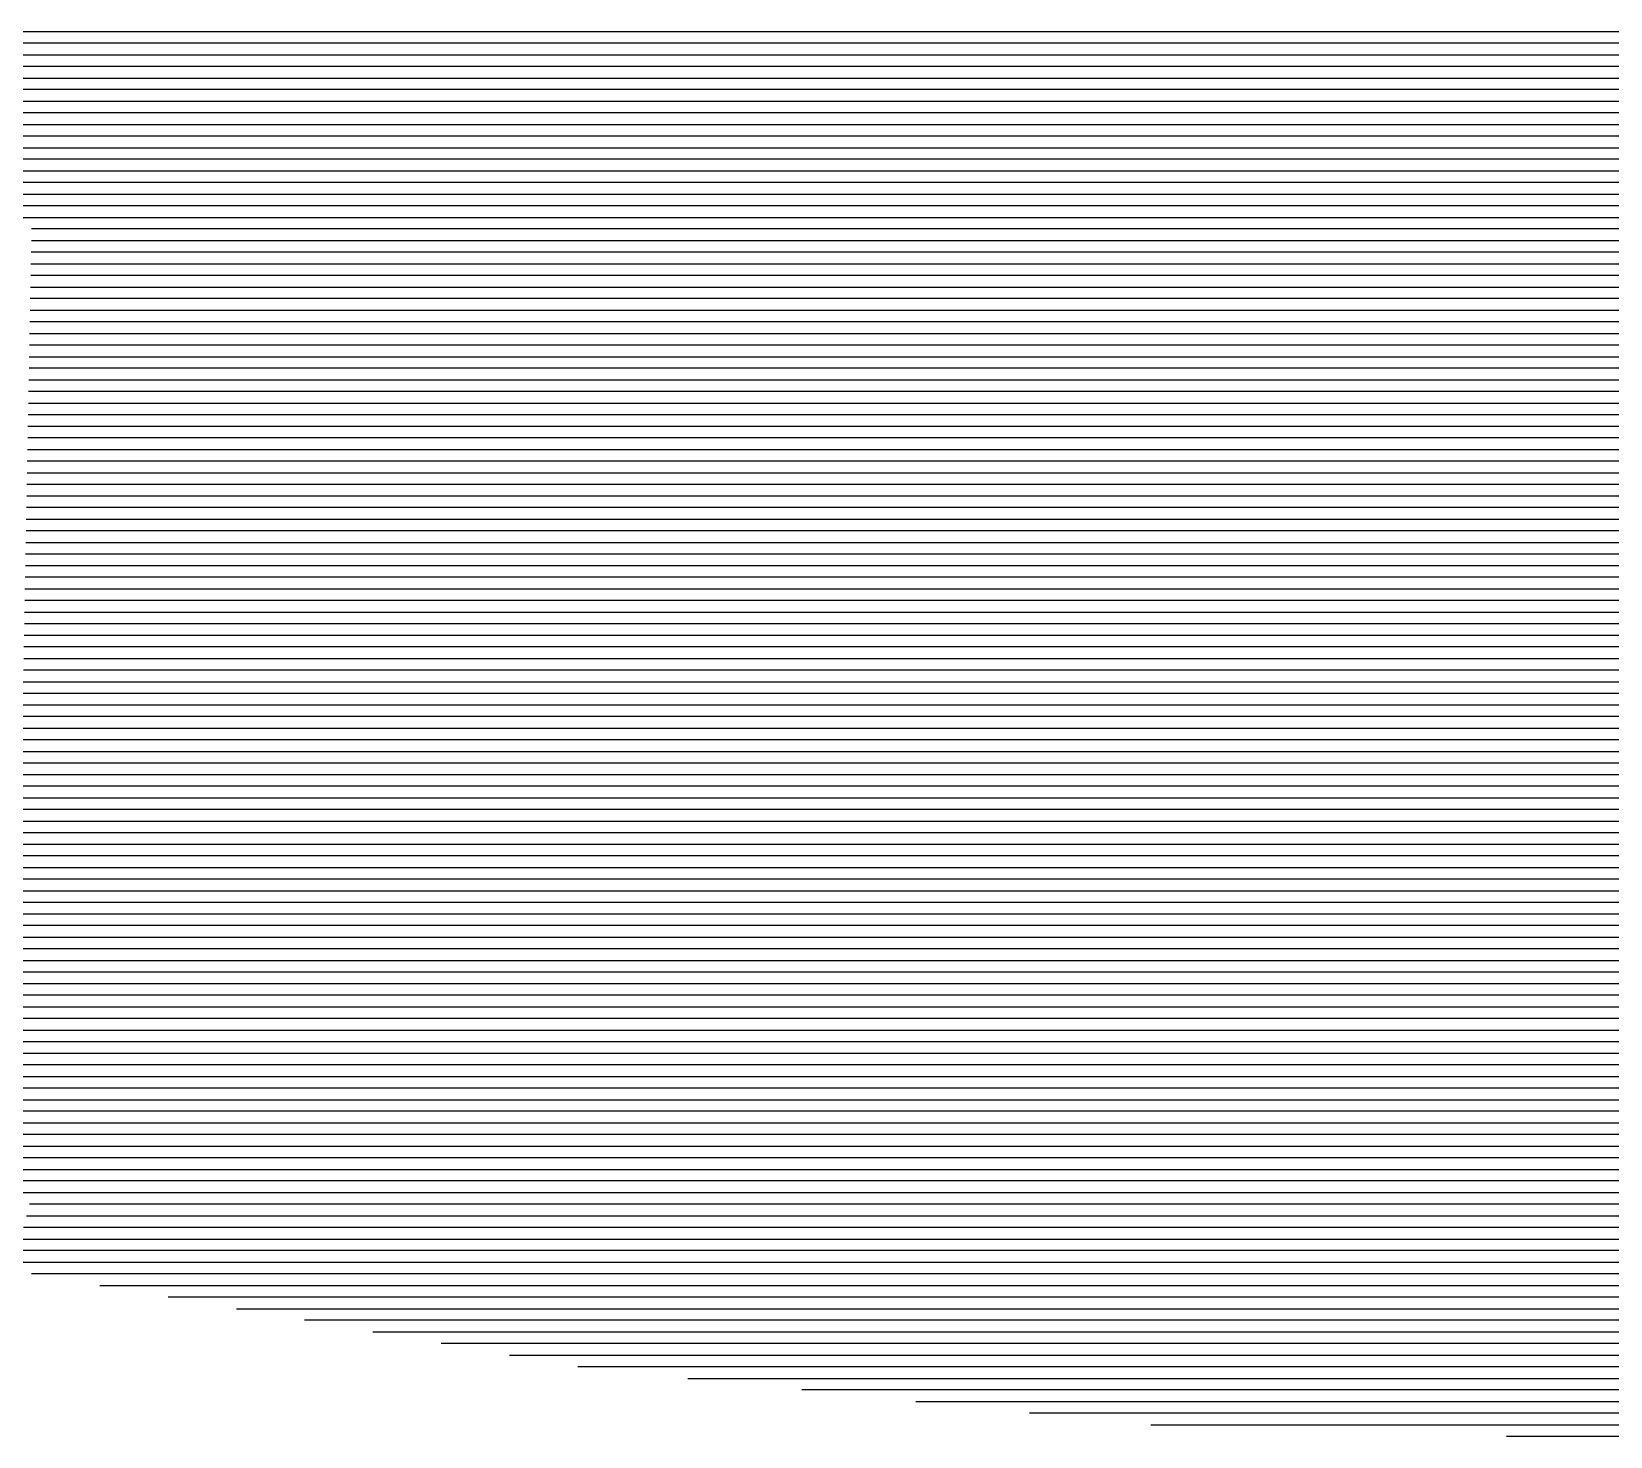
# Model space of a CAD drawing. Header units: metres. Extents: x -6.9 to 6.9, y -7 to 7.
# Drawn here: x -1.361 to -0.001, y -6.992 to -5.782 of the extents above; entities that cross this region are included whole.
import ezdxf

# ---------------------------------------------------------------- set-up
doc = ezdxf.new("R2010")
doc.units = ezdxf.units.M

msp = doc.modelspace()

# ---------------------------------------------------------------- linework, layer by layer
for p, q in [((-1.358032, -5.792173, -0.092904), (-1.635496, -5.792173, -0.139982)), ((-1.632507, -5.782173, -0.139924), (-1.357849, -5.782173, -0.093321)), ((-1.107773, -5.792173, -0.050373), (-1.358032, -5.792173, -0.092904)), ((-1.357849, -5.782173, -0.093321), (-1.105223, -5.782173, -0.050388)), ((-0.883747, -5.792173, -0.011804), (-1.107773, -5.792173, -0.050373)), ((-1.105223, -5.782173, -0.050388), (-0.883731, -5.782173, -0.012256)), ((-0.620996, -5.792173, 0.033424), (-0.883747, -5.792173, -0.011804)), ((-0.883731, -5.782173, -0.012256), (-0.618677, -5.782173, 0.033368)), ((-0.420736, -5.792173, 0.06837), (-0.620996, -5.792173, 0.033424)), ((-0.618677, -5.782173, 0.033368), (-0.42086, -5.782173, 0.067888)), ((-0.42086, -5.782173, 0.067888), (-0.15607, -5.782173, 0.114041)), ((-0.158153, -5.792173, 0.114138), (-0.420736, -5.792173, 0.06837)), ((0.029614, -5.792173, 0.147334), (-0.158153, -5.792173, 0.114138)), ((-0.15607, -5.782173, 0.114041), (0.02934, -5.782173, 0.146821)), ((-1.638485, -5.802173, -0.140041), (-1.358215, -5.802173, -0.092486)), ((-1.358215, -5.802173, -0.092486), (-1.110324, -5.802173, -0.050357)), ((-1.110324, -5.802173, -0.050357), (-0.883762, -5.802173, -0.011353)), ((-0.883762, -5.802173, -0.011353), (-0.623314, -5.802173, 0.033479)), ((-0.623314, -5.802173, 0.033479), (-0.420611, -5.802173, 0.068851)), ((-0.420611, -5.802173, 0.068851), (-0.160236, -5.802173, 0.114235)), ((-0.160236, -5.802173, 0.114235), (0.029887, -5.802173, 0.147848)), ((-1.358398, -5.812173, -0.092069), (-1.641474, -5.812173, -0.1401)), ((-1.112874, -5.812173, -0.050342), (-1.358398, -5.812173, -0.092069)), ((-0.883778, -5.812173, -0.010901), (-1.112874, -5.812173, -0.050342)), ((-0.625633, -5.812173, 0.033534), (-0.883778, -5.812173, -0.010901)), ((-0.420487, -5.812173, 0.069333), (-0.625633, -5.812173, 0.033534)), ((-0.162319, -5.812173, 0.114332), (-0.420487, -5.812173, 0.069333)), ((0.030161, -5.812173, 0.148361), (-0.162319, -5.812173, 0.114332)), ((-1.358764, -5.832173, -0.091233), (-1.647452, -5.832173, -0.140217)), ((-1.644463, -5.822173, -0.140158), (-1.358581, -5.822173, -0.091651)), ((-1.117974, -5.832173, -0.050311), (-1.358764, -5.832173, -0.091233)), ((-1.358581, -5.822173, -0.091651), (-1.115424, -5.822173, -0.050327)), ((-0.883809, -5.832173, -0.009998), (-1.117974, -5.832173, -0.050311)), ((-1.115424, -5.822173, -0.050327), (-0.883793, -5.822173, -0.010449)), ((-0.63027, -5.832173, 0.033645), (-0.883809, -5.832173, -0.009998)), ((-0.883793, -5.822173, -0.010449), (-0.627951, -5.822173, 0.033589)), ((-0.420239, -5.832173, 0.070296), (-0.63027, -5.832173, 0.033645)), ((-0.627951, -5.822173, 0.033589), (-0.420363, -5.822173, 0.069814)), ((-0.420363, -5.822173, 0.069814), (-0.164402, -5.822173, 0.114429)), ((-0.166485, -5.832173, 0.114525), (-0.420239, -5.832173, 0.070296)), ((0.030709, -5.832173, 0.149388), (-0.166485, -5.832173, 0.114525)), ((-0.164402, -5.822173, 0.114429), (0.030435, -5.822173, 0.148874)), ((-1.650441, -5.842173, -0.140275), (-1.358947, -5.842173, -0.090816)), ((-1.358947, -5.842173, -0.090816), (-1.120524, -5.842173, -0.050296)), ((-1.120524, -5.842173, -0.050296), (-0.883824, -5.842173, -0.009546)), ((-0.883824, -5.842173, -0.009546), (-0.632589, -5.842173, 0.0337)), ((-0.632589, -5.842173, 0.0337), (-0.420114, -5.842173, 0.070777)), ((-0.420114, -5.842173, 0.070777), (-0.168568, -5.842173, 0.114622)), ((-0.168568, -5.842173, 0.114622), (0.030982, -5.842173, 0.149901)), ((-1.35913, -5.852173, -0.090398), (-1.65343, -5.852173, -0.140334)), ((-1.123074, -5.852173, -0.050281), (-1.35913, -5.852173, -0.090398)), ((-0.88384, -5.852173, -0.009094), (-1.123074, -5.852173, -0.050281)), ((-0.634907, -5.852173, 0.033755), (-0.88384, -5.852173, -0.009094)), ((-0.41999, -5.852173, 0.071259), (-0.634907, -5.852173, 0.033755)), ((-0.170651, -5.852173, 0.114719), (-0.41999, -5.852173, 0.071259)), ((0.031256, -5.852173, 0.150415), (-0.170651, -5.852173, 0.114719)), ((-1.359496, -5.872173, -0.089563), (-1.659409, -5.872173, -0.140451)), ((-1.65642, -5.862173, -0.140392), (-1.359313, -5.862173, -0.089981)), ((-1.128175, -5.872173, -0.05025), (-1.359496, -5.872173, -0.089563)), ((-1.359313, -5.862173, -0.089981), (-1.125624, -5.862173, -0.050266)), ((-0.883871, -5.872173, -0.008191), (-1.128175, -5.872173, -0.05025)), ((-1.125624, -5.862173, -0.050266), (-0.883855, -5.862173, -0.008643)), ((-0.639544, -5.872173, 0.033866), (-0.883871, -5.872173, -0.008191)), ((-0.883855, -5.862173, -0.008643), (-0.637226, -5.862173, 0.03381)), ((-0.419742, -5.872173, 0.072222), (-0.639544, -5.872173, 0.033866)), ((-0.637226, -5.862173, 0.03381), (-0.419866, -5.862173, 0.07174)), ((-0.419866, -5.862173, 0.07174), (-0.172734, -5.862173, 0.114816)), ((-0.174816, -5.872173, 0.114913), (-0.419742, -5.872173, 0.072222)), ((0.031804, -5.872173, 0.151442), (-0.174816, -5.872173, 0.114913)), ((-0.172734, -5.862173, 0.114816), (0.03153, -5.862173, 0.150928)), ((-1.662398, -5.882173, -0.140509), (-1.359679, -5.882173, -0.089145)), ((-1.359679, -5.882173, -0.089145), (-1.130725, -5.882173, -0.050235)), ((-1.130725, -5.882173, -0.050235), (-0.883886, -5.882173, -0.007739)), ((-0.883886, -5.882173, -0.007739), (-0.641863, -5.882173, 0.033921)), ((-0.641863, -5.882173, 0.033921), (-0.419618, -5.882173, 0.072703)), ((-0.419618, -5.882173, 0.072703), (-0.176899, -5.882173, 0.115009)), ((-0.176899, -5.882173, 0.115009), (0.032078, -5.882173, 0.151955)), ((-1.668376, -5.902173, -0.140626), (-1.360045, -5.902173, -0.08831)), ((-1.359862, -5.892173, -0.088728), (-1.665387, -5.892173, -0.140568)), ((-1.360045, -5.902173, -0.08831), (-1.135825, -5.902173, -0.050204)), ((-1.133275, -5.892173, -0.05022), (-1.359862, -5.892173, -0.088728)), ((-1.135825, -5.902173, -0.050204), (-0.883917, -5.902173, -0.006836)), ((-0.883901, -5.892173, -0.007288), (-1.133275, -5.892173, -0.05022)), ((-0.883917, -5.902173, -0.006836), (-0.6465, -5.902173, 0.034031)), ((-0.644181, -5.892173, 0.033976), (-0.883901, -5.892173, -0.007288)), ((-0.6465, -5.902173, 0.034031), (-0.419369, -5.902173, 0.073666)), ((-0.419493, -5.892173, 0.073185), (-0.644181, -5.892173, 0.033976)), ((-0.178982, -5.892173, 0.115106), (-0.419493, -5.892173, 0.073185)), ((-0.419369, -5.902173, 0.073666), (-0.181065, -5.902173, 0.115203)), ((-0.181065, -5.902173, 0.115203), (0.032625, -5.902173, 0.152982)), ((0.032351, -5.892173, 0.152469), (-0.178982, -5.892173, 0.115106)), ((-1.360228, -5.912173, -0.087892), (-1.671365, -5.912173, -0.140685)), ((-1.138375, -5.912173, -0.050189), (-1.360228, -5.912173, -0.087892)), ((-0.883932, -5.912173, -0.006384), (-1.138375, -5.912173, -0.050189)), ((-0.648819, -5.912173, 0.034086), (-0.883932, -5.912173, -0.006384)), ((-0.419245, -5.912173, 0.074148), (-0.648819, -5.912173, 0.034086)), ((-0.183148, -5.912173, 0.1153), (-0.419245, -5.912173, 0.074148)), ((0.032899, -5.912173, 0.153496), (-0.183148, -5.912173, 0.1153)), ((-1.674354, -5.922173, -0.140743), (-1.360411, -5.922173, -0.087475)), ((-1.360411, -5.922173, -0.087475), (-1.140925, -5.922173, -0.050174)), ((-1.140925, -5.922173, -0.050174), (-0.883948, -5.922173, -0.005932)), ((-0.883948, -5.922173, -0.005932), (-0.651137, -5.922173, 0.034142)), ((-0.651137, -5.922173, 0.034142), (-0.419121, -5.922173, 0.074629)), ((-0.419121, -5.922173, 0.074629), (-0.185231, -5.922173, 0.115397)), ((-0.185231, -5.922173, 0.115397), (0.033173, -5.922173, 0.154009)), ((-1.680332, -5.942173, -0.14086), (-1.360777, -5.942173, -0.08664)), ((-1.360594, -5.932173, -0.087057), (-1.677343, -5.932173, -0.140802)), ((-1.360777, -5.942173, -0.08664), (-1.146026, -5.942173, -0.050143)), ((-1.143476, -5.932173, -0.050158), (-1.360594, -5.932173, -0.087057)), ((-1.146026, -5.942173, -0.050143), (-0.883979, -5.942173, -0.005029)), ((-0.883963, -5.932173, -0.005481), (-1.143476, -5.932173, -0.050158)), ((-0.883979, -5.942173, -0.005029), (-0.655774, -5.942173, 0.034252)), ((-0.653456, -5.932173, 0.034197), (-0.883963, -5.932173, -0.005481)), ((-0.655774, -5.942173, 0.034252), (-0.418872, -5.942173, 0.075592)), ((-0.418996, -5.932173, 0.075111), (-0.653456, -5.932173, 0.034197)), ((-0.187314, -5.932173, 0.115493), (-0.418996, -5.932173, 0.075111)), ((-0.418872, -5.942173, 0.075592), (-0.189397, -5.942173, 0.11559)), ((-0.189397, -5.942173, 0.11559), (0.03372, -5.942173, 0.155036)), ((0.033446, -5.932173, 0.154522), (-0.187314, -5.932173, 0.115493)), ((-1.148576, -5.952173, -0.050128), (-1.36096, -5.952173, -0.086222)), ((-0.883994, -5.952173, -0.004577), (-1.148576, -5.952173, -0.050128)), ((-0.658093, -5.952173, 0.034307), (-0.883994, -5.952173, -0.004577)), ((-0.418748, -5.952173, 0.076074), (-0.658093, -5.952173, 0.034307)), ((-0.19148, -5.952173, 0.115687), (-0.418748, -5.952173, 0.076074)), ((0.033994, -5.952173, 0.155549), (-0.19148, -5.952173, 0.115687)), ((-1.361142, -5.962173, -0.085804), (-1.151126, -5.962173, -0.050113)), ((-1.151126, -5.962173, -0.050113), (-0.88401, -5.962173, -0.004126)), ((-0.88401, -5.962173, -0.004126), (-0.660412, -5.962173, 0.034363)), ((-0.660412, -5.962173, 0.034363), (-0.418624, -5.962173, 0.076555)), ((-0.418624, -5.962173, 0.076555), (-0.193563, -5.962173, 0.115784)), ((-0.193563, -5.962173, 0.115784), (0.034268, -5.962173, 0.156063)), ((-1.361508, -5.982173, -0.084969), (-1.156226, -5.982173, -0.050082)), ((-1.153676, -5.972173, -0.050097), (-1.361325, -5.972173, -0.085387)), ((-1.156226, -5.982173, -0.050082), (-0.88404, -5.982173, -0.003222)), ((-0.884025, -5.972173, -0.003674), (-1.153676, -5.972173, -0.050097)), ((-0.88404, -5.982173, -0.003222), (-0.665049, -5.982173, 0.034473)), ((-0.66273, -5.972173, 0.034418), (-0.884025, -5.972173, -0.003674)), ((-0.665049, -5.982173, 0.034473), (-0.418375, -5.982173, 0.077518)), ((-0.418499, -5.972173, 0.077037), (-0.66273, -5.972173, 0.034418)), ((-0.195645, -5.972173, 0.115881), (-0.418499, -5.972173, 0.077037)), ((-0.418375, -5.982173, 0.077518), (-0.197728, -5.982173, 0.115978)), ((-0.197728, -5.982173, 0.115978), (0.034815, -5.982173, 0.15709)), ((0.034542, -5.972173, 0.156576), (-0.195645, -5.972173, 0.115881)), ((-1.158776, -5.992173, -0.050067), (-1.361691, -5.992173, -0.084552)), ((-0.884056, -5.992173, -0.002771), (-1.158776, -5.992173, -0.050067)), ((-0.667367, -5.992173, 0.034528), (-0.884056, -5.992173, -0.002771)), ((-0.418251, -5.992173, 0.078), (-0.667367, -5.992173, 0.034528)), ((-0.199811, -5.992173, 0.116074), (-0.418251, -5.992173, 0.078)), ((0.035089, -5.992173, 0.157603), (-0.199811, -5.992173, 0.116074)), ((-1.361874, -6.002173, -0.084134), (-1.161327, -6.002173, -0.050051)), ((-1.161327, -6.002173, -0.050051), (-0.884071, -6.002173, -0.002319)), ((-0.884071, -6.002173, -0.002319), (-0.669686, -6.002173, 0.034584)), ((-0.669686, -6.002173, 0.034584), (-0.418127, -6.002173, 0.078481)), ((-0.418127, -6.002173, 0.078481), (-0.201894, -6.002173, 0.116171)), ((-0.201894, -6.002173, 0.116171), (0.035363, -6.002173, 0.158117)), ((-1.36224, -6.022173, -0.083299), (-1.166427, -6.022173, -0.050021)), ((-1.163877, -6.012173, -0.050036), (-1.362057, -6.012173, -0.083716)), ((-1.166427, -6.022173, -0.050021), (-0.884102, -6.022173, -0.001416)), ((-0.884087, -6.012173, -0.001867), (-1.163877, -6.012173, -0.050036)), ((-0.884102, -6.022173, -0.001416), (-0.674323, -6.022173, 0.034694)), ((-0.672004, -6.012173, 0.034639), (-0.884087, -6.012173, -0.001867)), ((-0.674323, -6.022173, 0.034694), (-0.417878, -6.022173, 0.079444)), ((-0.418003, -6.012173, 0.078963), (-0.672004, -6.012173, 0.034639)), ((-0.203977, -6.012173, 0.116268), (-0.418003, -6.012173, 0.078963)), ((-0.417878, -6.022173, 0.079444), (-0.20606, -6.022173, 0.116365)), ((-0.20606, -6.022173, 0.116365), (0.03591, -6.022173, 0.159143)), ((0.035637, -6.012173, 0.15863), (-0.203977, -6.012173, 0.116268)), ((-1.168977, -6.032173, -0.050005), (-1.362423, -6.032173, -0.082881)), ((-0.884118, -6.032173, -0.000964), (-1.168977, -6.032173, -0.050005)), ((-0.676642, -6.032173, 0.034749), (-0.884118, -6.032173, -0.000964)), ((-0.417754, -6.032173, 0.079926), (-0.676642, -6.032173, 0.034749)), ((-0.208143, -6.032173, 0.116462), (-0.417754, -6.032173, 0.079926)), ((0.036184, -6.032173, 0.159657), (-0.208143, -6.032173, 0.116462)), ((-1.174077, -6.052173, -0.049975), (-1.362789, -6.052173, -0.082046)), ((-1.362606, -6.042173, -0.082464), (-1.171527, -6.042173, -0.04999)), ((-0.884149, -6.052173, -0.000061), (-1.174077, -6.052173, -0.049975)), ((-1.171527, -6.042173, -0.04999), (-0.884133, -6.042173, -0.000512)), ((-0.681279, -6.052173, 0.03486), (-0.884149, -6.052173, -0.000061)), ((-0.884133, -6.042173, -0.000512), (-0.67896, -6.042173, 0.034805)), ((-0.417506, -6.052173, 0.080889), (-0.681279, -6.052173, 0.03486)), ((-0.67896, -6.042173, 0.034805), (-0.41763, -6.042173, 0.080407)), ((-0.41763, -6.042173, 0.080407), (-0.210226, -6.042173, 0.116558)), ((-0.212309, -6.052173, 0.116655), (-0.417506, -6.052173, 0.080889)), ((0.036732, -6.052173, 0.160684), (-0.212309, -6.052173, 0.116655)), ((-0.210226, -6.042173, 0.116558), (0.036458, -6.042173, 0.16017)), ((-1.362972, -6.062173, -0.081628), (-1.176628, -6.062173, -0.049959)), ((-1.176628, -6.062173, -0.049959), (-0.884164, -6.062173, 0.000391)), ((-0.884164, -6.062173, 0.000391), (-0.683597, -6.062173, 0.034915)), ((-0.683597, -6.062173, 0.034915), (-0.417381, -6.062173, 0.08137)), ((-0.417381, -6.062173, 0.08137), (-0.214391, -6.062173, 0.116752)), ((-0.214391, -6.062173, 0.116752), (0.037005, -6.062173, 0.161197)), ((-1.179178, -6.072173, -0.049944), (-1.363155, -6.072173, -0.081211)), ((-0.88418, -6.072173, 0.000843), (-1.179178, -6.072173, -0.049944)), ((-0.685916, -6.072173, 0.03497), (-0.88418, -6.072173, 0.000843)), ((-0.417257, -6.072173, 0.081852), (-0.685916, -6.072173, 0.03497)), ((-0.216474, -6.072173, 0.116849), (-0.417257, -6.072173, 0.081852)), ((0.037279, -6.072173, 0.161711), (-0.216474, -6.072173, 0.116849)), ((-1.184278, -6.092173, -0.049914), (-1.363521, -6.092173, -0.080376)), ((-1.363338, -6.082173, -0.080793), (-1.181728, -6.082173, -0.049929)), ((-0.88421, -6.092173, 0.001746), (-1.184278, -6.092173, -0.049914)), ((-1.181728, -6.082173, -0.049929), (-0.884195, -6.082173, 0.001294)), ((-0.690553, -6.092173, 0.035081), (-0.88421, -6.092173, 0.001746)), ((-0.884195, -6.082173, 0.001294), (-0.688234, -6.082173, 0.035026)), ((-0.417009, -6.092173, 0.082815), (-0.690553, -6.092173, 0.035081)), ((-0.688234, -6.082173, 0.035026), (-0.417133, -6.082173, 0.082333)), ((-0.417133, -6.082173, 0.082333), (-0.218557, -6.082173, 0.116946)), ((-0.22064, -6.092173, 0.117042), (-0.417009, -6.092173, 0.082815)), ((0.037827, -6.092173, 0.162738), (-0.22064, -6.092173, 0.117042)), ((-0.218557, -6.082173, 0.116946), (0.037553, -6.082173, 0.162224)), ((-1.363704, -6.102173, -0.079958), (-1.186828, -6.102173, -0.049898)), ((-1.186828, -6.102173, -0.049898), (-0.884226, -6.102173, 0.002198)), ((-0.884226, -6.102173, 0.002198), (-0.692872, -6.102173, 0.035136)), ((-0.692872, -6.102173, 0.035136), (-0.416885, -6.102173, 0.083296)), ((-0.416885, -6.102173, 0.083296), (-0.222723, -6.102173, 0.117139)), ((-0.222723, -6.102173, 0.117139), (0.038101, -6.102173, 0.163251)), ((-1.189378, -6.112173, -0.049883), (-1.363887, -6.112173, -0.07954)), ((-0.884241, -6.112173, 0.002649), (-1.189378, -6.112173, -0.049883)), ((-0.69519, -6.112173, 0.035191), (-0.884241, -6.112173, 0.002649)), ((-0.41676, -6.112173, 0.083778), (-0.69519, -6.112173, 0.035191)), ((-0.224806, -6.112173, 0.117236), (-0.41676, -6.112173, 0.083778)), ((0.038374, -6.112173, 0.163764), (-0.224806, -6.112173, 0.117236)), ((-1.194479, -6.132173, -0.049852), (-1.364253, -6.132173, -0.078705)), ((-1.36407, -6.122173, -0.079123), (-1.191928, -6.122173, -0.049868)), ((-0.884272, -6.132173, 0.003553), (-1.194479, -6.132173, -0.049852)), ((-1.191928, -6.122173, -0.049868), (-0.884257, -6.122173, 0.003101)), ((-0.699827, -6.132173, 0.035302), (-0.884272, -6.132173, 0.003553)), ((-0.884257, -6.122173, 0.003101), (-0.697509, -6.122173, 0.035246)), ((-0.416512, -6.132173, 0.084741), (-0.699827, -6.132173, 0.035302)), ((-0.697509, -6.122173, 0.035246), (-0.416636, -6.122173, 0.084259)), ((-0.416636, -6.122173, 0.084259), (-0.226889, -6.122173, 0.117333)), ((-0.228972, -6.132173, 0.11743), (-0.416512, -6.132173, 0.084741)), ((0.038922, -6.132173, 0.164791), (-0.228972, -6.132173, 0.11743)), ((-0.226889, -6.122173, 0.117333), (0.038648, -6.122173, 0.164278)), ((-1.364436, -6.142173, -0.078288), (-1.197029, -6.142173, -0.049837)), ((-1.197029, -6.142173, -0.049837), (-0.884288, -6.142173, 0.004004)), ((-0.884288, -6.142173, 0.004004), (-0.702146, -6.142173, 0.035357)), ((-0.702146, -6.142173, 0.035357), (-0.416388, -6.142173, 0.085222)), ((-0.416388, -6.142173, 0.085222), (-0.231055, -6.142173, 0.117526)), ((-0.231055, -6.142173, 0.117526), (0.039196, -6.142173, 0.165305)), ((-1.199579, -6.152173, -0.049822), (-1.364619, -6.152173, -0.07787)), ((-0.884303, -6.152173, 0.004456), (-1.199579, -6.152173, -0.049822)), ((-0.704465, -6.152173, 0.035412), (-0.884303, -6.152173, 0.004456)), ((-0.416263, -6.152173, 0.085704), (-0.704465, -6.152173, 0.035412)), ((-0.233138, -6.152173, 0.117623), (-0.416263, -6.152173, 0.085704)), ((0.039469, -6.152173, 0.165818), (-0.233138, -6.152173, 0.117623)), ((-1.204679, -6.172173, -0.049791), (-1.364985, -6.172173, -0.077035)), ((-1.364802, -6.162173, -0.077452), (-1.202129, -6.162173, -0.049806)), ((-0.884334, -6.172173, 0.00536), (-1.204679, -6.172173, -0.049791)), ((-1.202129, -6.162173, -0.049806), (-0.884319, -6.162173, 0.004908)), ((-0.709102, -6.172173, 0.035523), (-0.884334, -6.172173, 0.00536)), ((-0.884319, -6.162173, 0.004908), (-0.706783, -6.162173, 0.035467)), ((-0.416015, -6.172173, 0.086667), (-0.709102, -6.172173, 0.035523)), ((-0.706783, -6.162173, 0.035467), (-0.416139, -6.162173, 0.086185)), ((-0.416139, -6.162173, 0.086185), (-0.23522, -6.162173, 0.11772)), ((-0.237303, -6.172173, 0.117817), (-0.416015, -6.172173, 0.086667)), ((0.040017, -6.172173, 0.166845), (-0.237303, -6.172173, 0.117817)), ((-0.23522, -6.162173, 0.11772), (0.039743, -6.162173, 0.166332)), ((-1.365168, -6.182173, -0.076617), (-1.207229, -6.182173, -0.049776)), ((-1.207229, -6.182173, -0.049776), (-0.884349, -6.182173, 0.005811)), ((-0.884349, -6.182173, 0.005811), (-0.71142, -6.182173, 0.035578)), ((-0.71142, -6.182173, 0.035578), (-0.415891, -6.182173, 0.087149)), ((-0.415891, -6.182173, 0.087149), (-0.239386, -6.182173, 0.117914)), ((-0.239386, -6.182173, 0.117914), (0.040291, -6.182173, 0.167359)), ((-1.20978, -6.192173, -0.049761), (-1.365351, -6.192173, -0.0762)), ((-0.884365, -6.192173, 0.006263), (-1.20978, -6.192173, -0.049761)), ((-0.713739, -6.192173, 0.035633), (-0.884365, -6.192173, 0.006263)), ((-0.415767, -6.192173, 0.08763), (-0.713739, -6.192173, 0.035633)), ((-0.241469, -6.192173, 0.11801), (-0.415767, -6.192173, 0.08763)), ((0.040564, -6.192173, 0.167872), (-0.241469, -6.192173, 0.11801)), ((-1.21488, -6.212173, -0.04973), (-1.365717, -6.212173, -0.075364)), ((-1.365534, -6.202173, -0.075782), (-1.21233, -6.202173, -0.049745)), ((-0.884396, -6.212173, 0.007166), (-1.21488, -6.212173, -0.04973)), ((-1.21233, -6.202173, -0.049745), (-0.88438, -6.202173, 0.006715)), ((-0.718376, -6.212173, 0.035744), (-0.884396, -6.212173, 0.007166)), ((-0.88438, -6.202173, 0.006715), (-0.716057, -6.202173, 0.035688)), ((-0.415518, -6.212173, 0.088593), (-0.718376, -6.212173, 0.035744)), ((-0.716057, -6.202173, 0.035688), (-0.415642, -6.202173, 0.088112)), ((-0.415642, -6.202173, 0.088112), (-0.243552, -6.202173, 0.118107)), ((-0.245635, -6.212173, 0.118204), (-0.415518, -6.212173, 0.088593)), ((0.041112, -6.212173, 0.168899), (-0.245635, -6.212173, 0.118204)), ((-0.243552, -6.202173, 0.118107), (0.040838, -6.202173, 0.168386)), ((-1.3659, -6.222173, -0.074947), (-1.21743, -6.222173, -0.049715)), ((-1.21743, -6.222173, -0.049715), (-0.884411, -6.222173, 0.007618)), ((-0.884411, -6.222173, 0.007618), (-0.720695, -6.222173, 0.035799)), ((-0.720695, -6.222173, 0.035799), (-0.415394, -6.222173, 0.089075)), ((-0.415394, -6.222173, 0.089075), (-0.247718, -6.222173, 0.118301)), ((-0.247718, -6.222173, 0.118301), (0.041386, -6.222173, 0.169412)), ((-1.366266, -6.242173, -0.074112), (-1.22253, -6.242173, -0.049684)), ((-1.21998, -6.232173, -0.049699), (-1.366083, -6.232173, -0.074529)), ((-1.22253, -6.242173, -0.049684), (-0.884442, -6.242173, 0.008521)), ((-0.884427, -6.232173, 0.00807), (-1.21998, -6.232173, -0.049699)), ((-0.884442, -6.242173, 0.008521), (-0.725332, -6.242173, 0.035909)), ((-0.723013, -6.232173, 0.035854), (-0.884427, -6.232173, 0.00807)), ((-0.725332, -6.242173, 0.035909), (-0.415145, -6.242173, 0.090038)), ((-0.41527, -6.232173, 0.089556), (-0.723013, -6.232173, 0.035854)), ((-0.249801, -6.232173, 0.118398), (-0.41527, -6.232173, 0.089556)), ((-0.415145, -6.242173, 0.090038), (-0.251884, -6.242173, 0.118494)), ((-0.251884, -6.242173, 0.118494), (0.041933, -6.242173, 0.170439)), ((0.04166, -6.232173, 0.169926), (-0.249801, -6.232173, 0.118398)), ((-1.22508, -6.252173, -0.049669), (-1.366449, -6.252173, -0.073694)), ((-0.884458, -6.252173, 0.008973), (-1.22508, -6.252173, -0.049669)), ((-0.72765, -6.252173, 0.035965), (-0.884458, -6.252173, 0.008973)), ((-0.415021, -6.252173, 0.090519), (-0.72765, -6.252173, 0.035965)), ((-0.253967, -6.252173, 0.118591), (-0.415021, -6.252173, 0.090519)), ((0.042207, -6.252173, 0.170953), (-0.253967, -6.252173, 0.118591)), ((-1.366632, -6.262173, -0.073276), (-1.227631, -6.262173, -0.049653)), ((-1.227631, -6.262173, -0.049653), (-0.884473, -6.262173, 0.009425)), ((-0.884473, -6.262173, 0.009425), (-0.729969, -6.262173, 0.03602)), ((-0.729969, -6.262173, 0.03602), (-0.414897, -6.262173, 0.091001)), ((-0.414897, -6.262173, 0.091001), (-0.256049, -6.262173, 0.118688)), ((-0.256049, -6.262173, 0.118688), (0.042481, -6.262173, 0.171466)), ((-1.366998, -6.282173, -0.072441), (-1.232731, -6.282173, -0.049623)), ((-1.230181, -6.272173, -0.049638), (-1.366815, -6.272173, -0.072859)), ((-1.232731, -6.282173, -0.049623), (-0.884504, -6.282173, 0.010328)), ((-0.884489, -6.272173, 0.009876), (-1.230181, -6.272173, -0.049638)), ((-0.884504, -6.282173, 0.010328), (-0.734606, -6.282173, 0.03613)), ((-0.732287, -6.272173, 0.036075), (-0.884489, -6.272173, 0.009876)), ((-0.734606, -6.282173, 0.03613), (-0.414648, -6.282173, 0.091964)), ((-0.414773, -6.272173, 0.091482), (-0.732287, -6.272173, 0.036075)), ((-0.258132, -6.272173, 0.118785), (-0.414773, -6.272173, 0.091482)), ((-0.414648, -6.282173, 0.091964), (-0.260215, -6.282173, 0.118882)), ((-0.260215, -6.282173, 0.118882), (0.043028, -6.282173, 0.172493)), ((0.042755, -6.272173, 0.17198), (-0.258132, -6.272173, 0.118785)), ((-1.235281, -6.292173, -0.049607), (-1.367181, -6.292173, -0.072024)), ((-0.884519, -6.292173, 0.01078), (-1.235281, -6.292173, -0.049607)), ((-0.736925, -6.292173, 0.036185), (-0.884519, -6.292173, 0.01078)), ((-0.414524, -6.292173, 0.092445), (-0.736925, -6.292173, 0.036185)), ((-0.262298, -6.292173, 0.118978), (-0.414524, -6.292173, 0.092445)), ((0.043302, -6.292173, 0.173007), (-0.262298, -6.292173, 0.118978)), ((-1.367364, -6.302173, -0.071606), (-1.237831, -6.302173, -0.049592)), ((-1.237831, -6.302173, -0.049592), (-0.884535, -6.302173, 0.011231)), ((-0.884535, -6.302173, 0.011231), (-0.739243, -6.302173, 0.036241)), ((-0.739243, -6.302173, 0.036241), (-0.4144, -6.302173, 0.092927)), ((-0.4144, -6.302173, 0.092927), (-0.264381, -6.302173, 0.119075)), ((-0.264381, -6.302173, 0.119075), (0.043576, -6.302173, 0.17352)), ((-1.36773, -6.322173, -0.070771), (-1.242932, -6.322173, -0.049562)), ((-1.240381, -6.312173, -0.049577), (-1.367547, -6.312173, -0.071188)), ((-1.242932, -6.322173, -0.049562), (-0.884566, -6.322173, 0.012135)), ((-0.88455, -6.312173, 0.011683), (-1.240381, -6.312173, -0.049577)), ((-0.884566, -6.322173, 0.012135), (-0.74388, -6.322173, 0.036351)), ((-0.741562, -6.312173, 0.036296), (-0.88455, -6.312173, 0.011683)), ((-0.74388, -6.322173, 0.036351), (-0.414152, -6.322173, 0.09389)), ((-0.414276, -6.312173, 0.093408), (-0.741562, -6.312173, 0.036296)), ((-0.266464, -6.312173, 0.119172), (-0.414276, -6.312173, 0.093408)), ((-0.414152, -6.322173, 0.09389), (-0.268547, -6.322173, 0.119269)), ((-0.268547, -6.322173, 0.119269), (0.044123, -6.322173, 0.174547)), ((0.04385, -6.312173, 0.174033), (-0.266464, -6.312173, 0.119172)), ((-1.245482, -6.332173, -0.049546), (-1.367913, -6.332173, -0.070353)), ((-0.884581, -6.332173, 0.012586), (-1.245482, -6.332173, -0.049546)), ((-0.746199, -6.332173, 0.036406), (-0.884581, -6.332173, 0.012586)), ((-0.414027, -6.332173, 0.094371), (-0.746199, -6.332173, 0.036406)), ((-0.27063, -6.332173, 0.119366), (-0.414027, -6.332173, 0.094371)), ((0.044397, -6.332173, 0.17506), (-0.27063, -6.332173, 0.119366)), ((-1.368096, -6.342173, -0.069936), (-1.248032, -6.342173, -0.049531)), ((-1.248032, -6.342173, -0.049531), (-0.884597, -6.342173, 0.013038)), ((-0.884597, -6.342173, 0.013038), (-0.748518, -6.342173, 0.036462)), ((-0.748518, -6.342173, 0.036462), (-0.413903, -6.342173, 0.094853)), ((-0.413903, -6.342173, 0.094853), (-0.272713, -6.342173, 0.119463)), ((-0.272713, -6.342173, 0.119463), (0.044671, -6.342173, 0.175574)), ((-1.368462, -6.362173, -0.0691), (-1.253132, -6.362173, -0.0495)), ((-1.250582, -6.352173, -0.049516), (-1.368279, -6.352173, -0.069518)), ((-1.253132, -6.362173, -0.0495), (-0.884628, -6.362173, 0.013941)), ((-0.884612, -6.352173, 0.01349), (-1.250582, -6.352173, -0.049516)), ((-0.884628, -6.362173, 0.013941), (-0.753155, -6.362173, 0.036572)), ((-0.750836, -6.352173, 0.036517), (-0.884612, -6.352173, 0.01349)), ((-0.753155, -6.362173, 0.036572), (-0.413655, -6.362173, 0.095816)), ((-0.413779, -6.352173, 0.095334), (-0.750836, -6.352173, 0.036517)), ((-0.274796, -6.352173, 0.119559), (-0.413779, -6.352173, 0.095334)), ((-0.413655, -6.362173, 0.095816), (-0.276878, -6.362173, 0.119656)), ((-0.276878, -6.362173, 0.119656), (0.045219, -6.362173, 0.176601)), ((0.044945, -6.352173, 0.176087), (-0.274796, -6.352173, 0.119559)), ((-1.255682, -6.372173, -0.049485), (-1.368645, -6.372173, -0.068683)), ((-0.884643, -6.372173, 0.014393), (-1.255682, -6.372173, -0.049485)), ((-0.755473, -6.372173, 0.036627), (-0.884643, -6.372173, 0.014393)), ((-0.41353, -6.372173, 0.096297), (-0.755473, -6.372173, 0.036627)), ((-0.278961, -6.372173, 0.119753), (-0.41353, -6.372173, 0.096297)), ((0.045492, -6.372173, 0.177114), (-0.278961, -6.372173, 0.119753)), ((-1.260783, -6.392173, -0.049454), (-1.369011, -6.392173, -0.067848)), ((-1.368828, -6.382173, -0.068265), (-1.258232, -6.382173, -0.04947)), ((-0.884674, -6.392173, 0.015296), (-1.260783, -6.392173, -0.049454)), ((-1.258232, -6.382173, -0.04947), (-0.884658, -6.382173, 0.014845)), ((-0.76011, -6.392173, 0.036738), (-0.884674, -6.392173, 0.015296)), ((-0.884658, -6.382173, 0.014845), (-0.757792, -6.382173, 0.036683)), ((-0.413282, -6.392173, 0.09726), (-0.76011, -6.392173, 0.036738)), ((-0.757792, -6.382173, 0.036683), (-0.413406, -6.382173, 0.096779)), ((-0.413406, -6.382173, 0.096779), (-0.281044, -6.382173, 0.11985)), ((-0.283127, -6.392173, 0.119947), (-0.413282, -6.392173, 0.09726)), ((0.04604, -6.392173, 0.178141), (-0.283127, -6.392173, 0.119947)), ((-0.281044, -6.382173, 0.11985), (0.045766, -6.382173, 0.177628)), ((-1.369194, -6.402173, -0.06743), (-1.263333, -6.402173, -0.049439)), ((-1.263333, -6.402173, -0.049439), (-0.884689, -6.402173, 0.015748)), ((-0.884689, -6.402173, 0.015748), (-0.762429, -6.402173, 0.036793)), ((-0.762429, -6.402173, 0.036793), (-0.413158, -6.402173, 0.097742)), ((-0.413158, -6.402173, 0.097742), (-0.28521, -6.402173, 0.120043)), ((-0.28521, -6.402173, 0.120043), (0.046314, -6.402173, 0.178654)), ((-1.265883, -6.412173, -0.049424), (-1.369377, -6.412173, -0.067012)), ((-0.884705, -6.412173, 0.0162), (-1.265883, -6.412173, -0.049424)), ((-0.764748, -6.412173, 0.036848), (-0.884705, -6.412173, 0.0162)), ((-0.413034, -6.412173, 0.098223), (-0.764748, -6.412173, 0.036848)), ((-0.287293, -6.412173, 0.12014), (-0.413034, -6.412173, 0.098223)), ((0.046587, -6.412173, 0.179168), (-0.287293, -6.412173, 0.12014)), ((-1.270983, -6.432173, -0.049393), (-1.369743, -6.432173, -0.066177)), ((-1.36956, -6.422173, -0.066595), (-1.268433, -6.422173, -0.049409)), ((-0.884736, -6.432173, 0.017103), (-1.270983, -6.432173, -0.049393)), ((-1.268433, -6.422173, -0.049409), (-0.88472, -6.422173, 0.016652)), ((-0.769385, -6.432173, 0.036959), (-0.884736, -6.432173, 0.017103)), ((-0.88472, -6.422173, 0.016652), (-0.767066, -6.422173, 0.036904)), ((-0.412785, -6.432173, 0.099186), (-0.769385, -6.432173, 0.036959)), ((-0.767066, -6.422173, 0.036904), (-0.412909, -6.422173, 0.098705)), ((-0.412909, -6.422173, 0.098705), (-0.289376, -6.422173, 0.120237)), ((-0.291459, -6.432173, 0.120334), (-0.412785, -6.432173, 0.099186)), ((0.047135, -6.432173, 0.180195), (-0.291459, -6.432173, 0.120334)), ((-0.289376, -6.422173, 0.120237), (0.046861, -6.422173, 0.179681)), ((-1.369926, -6.442173, -0.06576), (-1.273533, -6.442173, -0.049378)), ((-1.273533, -6.442173, -0.049378), (-0.884751, -6.442173, 0.017555)), ((-0.884751, -6.442173, 0.017555), (-0.771703, -6.442173, 0.037014)), ((-0.771703, -6.442173, 0.037014), (-0.412661, -6.442173, 0.099668)), ((-0.412661, -6.442173, 0.099668), (-0.293542, -6.442173, 0.120431)), ((-0.293542, -6.442173, 0.120431), (0.047409, -6.442173, 0.180708)), ((-1.276084, -6.452173, -0.049363), (-1.370109, -6.452173, -0.065342)), ((-0.884767, -6.452173, 0.018007), (-1.276084, -6.452173, -0.049363)), ((-0.774022, -6.452173, 0.037069), (-0.884767, -6.452173, 0.018007)), ((-0.412537, -6.452173, 0.100149), (-0.774022, -6.452173, 0.037069)), ((-0.295625, -6.452173, 0.120527), (-0.412537, -6.452173, 0.100149)), ((0.047683, -6.452173, 0.181222), (-0.295625, -6.452173, 0.120527)), ((-1.281184, -6.472173, -0.049332), (-1.370474, -6.472173, -0.064507)), ((-1.370291, -6.462173, -0.064924), (-1.278634, -6.462173, -0.049347)), ((-0.884798, -6.472173, 0.01891), (-1.281184, -6.472173, -0.049332)), ((-1.278634, -6.462173, -0.049347), (-0.884782, -6.462173, 0.018458)), ((-0.778659, -6.472173, 0.03718), (-0.884798, -6.472173, 0.01891)), ((-0.884782, -6.462173, 0.018458), (-0.77634, -6.462173, 0.037125)), ((-0.412288, -6.472173, 0.101112), (-0.778659, -6.472173, 0.03718)), ((-0.77634, -6.462173, 0.037125), (-0.412412, -6.462173, 0.100631)), ((-0.412412, -6.462173, 0.100631), (-0.297707, -6.462173, 0.120624)), ((-0.29979, -6.472173, 0.120721), (-0.412288, -6.472173, 0.101112)), ((0.04823, -6.472173, 0.182249), (-0.29979, -6.472173, 0.120721)), ((-0.297707, -6.462173, 0.120624), (0.047956, -6.462173, 0.181735)), ((-1.370657, -6.482173, -0.064089), (-1.283734, -6.482173, -0.049317)), ((-1.283734, -6.482173, -0.049317), (-0.884813, -6.482173, 0.019362)), ((-0.884813, -6.482173, 0.019362), (-0.780978, -6.482173, 0.037235)), ((-0.780978, -6.482173, 0.037235), (-0.412164, -6.482173, 0.101594)), ((-0.412164, -6.482173, 0.101594), (-0.301873, -6.482173, 0.120818)), ((-0.301873, -6.482173, 0.120818), (0.048504, -6.482173, 0.182762)), ((-1.286284, -6.492173, -0.049301), (-1.37084, -6.492173, -0.063672)), ((-0.884828, -6.492173, 0.019813), (-1.286284, -6.492173, -0.049301)), ((-0.783296, -6.492173, 0.03729), (-0.884828, -6.492173, 0.019813)), ((-0.41204, -6.492173, 0.102075), (-0.783296, -6.492173, 0.03729)), ((-0.303956, -6.492173, 0.120915), (-0.41204, -6.492173, 0.102075)), ((0.048778, -6.492173, 0.183276), (-0.303956, -6.492173, 0.120915)), ((-1.291385, -6.512173, -0.049271), (-1.371206, -6.512173, -0.062836)), ((-1.371023, -6.502173, -0.063254), (-1.288834, -6.502173, -0.049286)), ((-0.884859, -6.512173, 0.020717), (-1.291385, -6.512173, -0.049271)), ((-1.288834, -6.502173, -0.049286), (-0.884844, -6.502173, 0.020265)), ((-0.787933, -6.512173, 0.037401), (-0.884859, -6.512173, 0.020717)), ((-0.884844, -6.502173, 0.020265), (-0.785615, -6.502173, 0.037345)), ((-0.411791, -6.512173, 0.103038), (-0.787933, -6.512173, 0.037401)), ((-0.785615, -6.502173, 0.037345), (-0.411915, -6.502173, 0.102557)), ((-0.411915, -6.502173, 0.102557), (-0.306039, -6.502173, 0.121011)), ((-0.308122, -6.512173, 0.121108), (-0.411791, -6.512173, 0.103038)), ((0.049325, -6.512173, 0.184302), (-0.308122, -6.512173, 0.121108)), ((-0.306039, -6.502173, 0.121011), (0.049051, -6.502173, 0.183789)), ((-1.371389, -6.522173, -0.062419), (-1.293935, -6.522173, -0.049255)), ((-1.293935, -6.522173, -0.049255), (-0.884875, -6.522173, 0.021168)), ((-0.884875, -6.522173, 0.021168), (-0.790252, -6.522173, 0.037456)), ((-0.790252, -6.522173, 0.037456), (-0.411667, -6.522173, 0.10352)), ((-0.411667, -6.522173, 0.10352), (-0.310205, -6.522173, 0.121205)), ((-0.310205, -6.522173, 0.121205), (0.049599, -6.522173, 0.184816)), ((-1.296485, -6.532173, -0.04924), (-1.371572, -6.532173, -0.062001)), ((-0.88489, -6.532173, 0.02162), (-1.296485, -6.532173, -0.04924)), ((-0.792571, -6.532173, 0.037511), (-0.88489, -6.532173, 0.02162)), ((-0.411543, -6.532173, 0.104001), (-0.792571, -6.532173, 0.037511)), ((-0.312288, -6.532173, 0.121302), (-0.411543, -6.532173, 0.104001)), ((0.049873, -6.532173, 0.185329), (-0.312288, -6.532173, 0.121302)), ((-1.301585, -6.552173, -0.04921), (-1.371938, -6.552173, -0.061166)), ((-1.371755, -6.542173, -0.061584), (-1.299035, -6.542173, -0.049225)), ((-0.884921, -6.552173, 0.022523), (-1.301585, -6.552173, -0.04921)), ((-1.299035, -6.542173, -0.049225), (-0.884906, -6.542173, 0.022072)), ((-0.797208, -6.552173, 0.037622), (-0.884921, -6.552173, 0.022523)), ((-0.884906, -6.542173, 0.022072), (-0.794889, -6.542173, 0.037566)), ((-0.411294, -6.552173, 0.104964), (-0.797208, -6.552173, 0.037622)), ((-0.794889, -6.542173, 0.037566), (-0.411419, -6.542173, 0.104483)), ((-0.411419, -6.542173, 0.104483), (-0.314371, -6.542173, 0.121399)), ((-0.316454, -6.552173, 0.121495), (-0.411294, -6.552173, 0.104964)), ((0.05042, -6.552173, 0.186356), (-0.316454, -6.552173, 0.121495)), ((-0.314371, -6.542173, 0.121399), (0.050146, -6.542173, 0.185843)), ((-1.372121, -6.562173, -0.060748), (-1.304135, -6.562173, -0.049194)), ((-1.304135, -6.562173, -0.049194), (-0.884937, -6.562173, 0.022975)), ((-0.884937, -6.562173, 0.022975), (-0.799526, -6.562173, 0.037677)), ((-0.799526, -6.562173, 0.037677), (-0.41117, -6.562173, 0.105446)), ((-0.41117, -6.562173, 0.105446), (-0.318536, -6.562173, 0.121592)), ((-0.318536, -6.562173, 0.121592), (0.050694, -6.562173, 0.18687)), ((-1.372487, -6.582173, -0.059913), (-1.309236, -6.582173, -0.049164)), ((-1.306685, -6.572173, -0.049179), (-1.372304, -6.572173, -0.060331)), ((-1.309236, -6.582173, -0.049164), (-0.884967, -6.582173, 0.023878)), ((-0.884952, -6.572173, 0.023427), (-1.306685, -6.572173, -0.049179)), ((-0.884967, -6.582173, 0.023878), (-0.804163, -6.582173, 0.037787)), ((-0.801845, -6.572173, 0.037732), (-0.884952, -6.572173, 0.023427)), ((-0.804163, -6.582173, 0.037787), (-0.410922, -6.582173, 0.106409)), ((-0.411046, -6.572173, 0.105927), (-0.801845, -6.572173, 0.037732)), ((-0.320619, -6.572173, 0.121689), (-0.411046, -6.572173, 0.105927)), ((-0.410922, -6.582173, 0.106409), (-0.322702, -6.582173, 0.121786)), ((-0.322702, -6.582173, 0.121786), (0.051242, -6.582173, 0.187897)), ((0.050968, -6.572173, 0.187383), (-0.320619, -6.572173, 0.121689)), ((-1.311786, -6.592173, -0.049148), (-1.37267, -6.592173, -0.059496)), ((-0.884983, -6.592173, 0.02433), (-1.311786, -6.592173, -0.049148)), ((-0.806482, -6.592173, 0.037843), (-0.884983, -6.592173, 0.02433)), ((-0.410797, -6.592173, 0.10689), (-0.806482, -6.592173, 0.037843)), ((-0.324785, -6.592173, 0.121883), (-0.410797, -6.592173, 0.10689)), ((0.051515, -6.592173, 0.18841), (-0.324785, -6.592173, 0.121883)), ((-1.372853, -6.602173, -0.059078), (-1.314336, -6.602173, -0.049133)), ((-1.314336, -6.602173, -0.049133), (-0.884998, -6.602173, 0.024782)), ((-0.884998, -6.602173, 0.024782), (-0.808801, -6.602173, 0.037898)), ((-0.808801, -6.602173, 0.037898), (-0.410673, -6.602173, 0.107372)), ((-0.410673, -6.602173, 0.107372), (-0.326868, -6.602173, 0.121979)), ((-0.326868, -6.602173, 0.121979), (0.051789, -6.602173, 0.188923)), ((-1.373219, -6.622173, -0.058243), (-1.319436, -6.622173, -0.049102)), ((-1.316886, -6.612173, -0.049118), (-1.373036, -6.612173, -0.05866)), ((-1.319436, -6.622173, -0.049102), (-0.885029, -6.622173, 0.025685)), ((-0.885014, -6.612173, 0.025233), (-1.316886, -6.612173, -0.049118)), ((-0.885029, -6.622173, 0.025685), (-0.813438, -6.622173, 0.038008)), ((-0.811119, -6.612173, 0.037953), (-0.885014, -6.612173, 0.025233)), ((-0.813438, -6.622173, 0.038008), (-0.410425, -6.622173, 0.108335)), ((-0.410549, -6.612173, 0.107854), (-0.811119, -6.612173, 0.037953)), ((-0.328951, -6.612173, 0.122076), (-0.410549, -6.612173, 0.107854)), ((-0.410425, -6.622173, 0.108335), (-0.331034, -6.622173, 0.122173)), ((-0.331034, -6.622173, 0.122173), (0.052337, -6.622173, 0.18995)), ((0.052063, -6.612173, 0.189437), (-0.328951, -6.612173, 0.122076)), ((-1.321986, -6.632173, -0.049087), (-1.373402, -6.632173, -0.057825)), ((-0.885045, -6.632173, 0.026137), (-1.321986, -6.632173, -0.049087)), ((-0.815756, -6.632173, 0.038064), (-0.885045, -6.632173, 0.026137)), ((-0.410301, -6.632173, 0.108817), (-0.815756, -6.632173, 0.038064)), ((-0.333117, -6.632173, 0.12227), (-0.410301, -6.632173, 0.108817)), ((0.05261, -6.632173, 0.190464), (-0.333117, -6.632173, 0.12227)), ((-1.373585, -6.642173, -0.057408), (-1.324537, -6.642173, -0.049072)), ((-1.324537, -6.642173, -0.049072), (-0.88506, -6.642173, 0.026588)), ((-0.88506, -6.642173, 0.026588), (-0.818075, -6.642173, 0.038119)), ((-0.818075, -6.642173, 0.038119), (-0.410176, -6.642173, 0.109298)), ((-0.410176, -6.642173, 0.109298), (-0.3352, -6.642173, 0.122367)), ((-0.3352, -6.642173, 0.122367), (0.052884, -6.642173, 0.190977)), ((-1.373951, -6.662173, -0.056572), (-1.329637, -6.662173, -0.049041)), ((-1.327087, -6.652173, -0.049057), (-1.373768, -6.652173, -0.05699)), ((-1.329637, -6.662173, -0.049041), (-0.885091, -6.662173, 0.027492)), ((-0.885076, -6.652173, 0.02704), (-1.327087, -6.652173, -0.049057)), ((-0.885091, -6.662173, 0.027492), (-0.822712, -6.662173, 0.038229)), ((-0.820393, -6.652173, 0.038174), (-0.885076, -6.652173, 0.02704)), ((-0.822712, -6.662173, 0.038229), (-0.409928, -6.662173, 0.110261)), ((-0.410052, -6.652173, 0.10978), (-0.820393, -6.652173, 0.038174)), ((-0.337282, -6.652173, 0.122463), (-0.410052, -6.652173, 0.10978)), ((-0.409928, -6.662173, 0.110261), (-0.339365, -6.662173, 0.12256)), ((-0.339365, -6.662173, 0.12256), (0.053432, -6.662173, 0.192004)), ((0.053158, -6.652173, 0.191491), (-0.337282, -6.652173, 0.122463)), ((-1.332187, -6.672173, -0.049026), (-1.374134, -6.672173, -0.056155)), ((-0.885106, -6.672173, 0.027943), (-1.332187, -6.672173, -0.049026)), ((-0.825031, -6.672173, 0.038284), (-0.885106, -6.672173, 0.027943)), ((-0.409804, -6.672173, 0.110743), (-0.825031, -6.672173, 0.038284)), ((-0.341448, -6.672173, 0.122657), (-0.409804, -6.672173, 0.110743)), ((0.053705, -6.672173, 0.192518), (-0.341448, -6.672173, 0.122657)), ((-1.374317, -6.682173, -0.055737), (-1.334737, -6.682173, -0.049011)), ((-1.334737, -6.682173, -0.049011), (-0.885122, -6.682173, 0.028395)), ((-0.885122, -6.682173, 0.028395), (-0.827349, -6.682173, 0.03834)), ((-0.827349, -6.682173, 0.03834), (-0.409679, -6.682173, 0.111224)), ((-0.409679, -6.682173, 0.111224), (-0.343531, -6.682173, 0.122754)), ((-0.343531, -6.682173, 0.122754), (0.053979, -6.682173, 0.193031)), ((-1.374683, -6.702173, -0.054902), (-1.339837, -6.702173, -0.04898)), ((-1.337287, -6.692173, -0.048995), (-1.3745, -6.692173, -0.05532)), ((-1.339837, -6.702173, -0.04898), (-0.885153, -6.702173, 0.029299)), ((-0.885137, -6.692173, 0.028847), (-1.337287, -6.692173, -0.048995)), ((-0.885153, -6.702173, 0.029299), (-0.831986, -6.702173, 0.03845)), ((-0.829668, -6.692173, 0.038395), (-0.885137, -6.692173, 0.028847)), ((-0.831986, -6.702173, 0.03845), (-0.409431, -6.702173, 0.112187)), ((-0.409555, -6.692173, 0.111706), (-0.829668, -6.692173, 0.038395)), ((-0.345614, -6.692173, 0.122851), (-0.409555, -6.692173, 0.111706)), ((-0.409431, -6.702173, 0.112187), (-0.347697, -6.702173, 0.122948)), ((-0.347697, -6.702173, 0.122948), (0.054527, -6.702173, 0.194058)), ((0.054253, -6.692173, 0.193544), (-0.345614, -6.692173, 0.122851)), ((-1.342388, -6.712173, -0.048965), (-1.374866, -6.712173, -0.054484)), ((-0.885168, -6.712173, 0.02975), (-1.342388, -6.712173, -0.048965)), ((-0.834305, -6.712173, 0.038505), (-0.885168, -6.712173, 0.02975)), ((-0.409307, -6.712173, 0.112669), (-0.834305, -6.712173, 0.038505)), ((-0.34978, -6.712173, 0.123044), (-0.409307, -6.712173, 0.112669)), ((0.054801, -6.712173, 0.194571), (-0.34978, -6.712173, 0.123044)), ((-1.347488, -6.732173, -0.048934), (-1.375232, -6.732173, -0.053649)), ((-1.375049, -6.722173, -0.054067), (-1.344938, -6.722173, -0.048949)), ((-0.885199, -6.732173, 0.030654), (-1.347488, -6.732173, -0.048934)), ((-1.344938, -6.722173, -0.048949), (-0.885184, -6.722173, 0.030202)), ((-0.838942, -6.732173, 0.038616), (-0.885199, -6.732173, 0.030654)), ((-0.885184, -6.722173, 0.030202), (-0.836624, -6.722173, 0.038561)), ((-0.409058, -6.732173, 0.113632), (-0.838942, -6.732173, 0.038616)), ((-0.836624, -6.722173, 0.038561), (-0.409182, -6.722173, 0.11315)), ((-0.409182, -6.722173, 0.11315), (-0.351863, -6.722173, 0.123141)), ((-0.353946, -6.732173, 0.123238), (-0.409058, -6.732173, 0.113632)), ((0.055348, -6.732173, 0.195598), (-0.353946, -6.732173, 0.123238)), ((-0.351863, -6.722173, 0.123141), (0.055074, -6.722173, 0.195085)), ((-1.375415, -6.742173, -0.053232), (-1.350038, -6.742173, -0.048919)), ((-1.350038, -6.742173, -0.048919), (-0.885215, -6.742173, 0.031105)), ((-0.885215, -6.742173, 0.031105), (-0.841261, -6.742173, 0.038671)), ((-0.841261, -6.742173, 0.038671), (-0.408934, -6.742173, 0.114113)), ((-0.408934, -6.742173, 0.114113), (-0.356029, -6.742173, 0.123335)), ((-0.356029, -6.742173, 0.123335), (0.055622, -6.742173, 0.196112)), ((-1.352588, -6.752173, -0.048903), (-1.375598, -6.752173, -0.052814)), ((-0.88523, -6.752173, 0.031557), (-1.352588, -6.752173, -0.048903)), ((-0.843579, -6.752173, 0.038726), (-0.88523, -6.752173, 0.031557)), ((-0.40881, -6.752173, 0.114595), (-0.843579, -6.752173, 0.038726)), ((-0.358111, -6.752173, 0.123432), (-0.40881, -6.752173, 0.114595)), ((0.055896, -6.752173, 0.196625), (-0.358111, -6.752173, 0.123432)), ((-1.357689, -6.772173, -0.048873), (-1.375964, -6.772173, -0.051979)), ((-1.375781, -6.762173, -0.052396), (-1.355138, -6.762173, -0.048888)), ((-0.885261, -6.772173, 0.03246), (-1.357689, -6.772173, -0.048873)), ((-1.355138, -6.762173, -0.048888), (-0.885246, -6.762173, 0.032009)), ((-0.848216, -6.772173, 0.038837), (-0.885261, -6.772173, 0.03246)), ((-0.885246, -6.762173, 0.032009), (-0.845898, -6.762173, 0.038782)), ((-0.408561, -6.772173, 0.115558), (-0.848216, -6.772173, 0.038837)), ((-0.845898, -6.762173, 0.038782), (-0.408686, -6.762173, 0.115076)), ((-0.408686, -6.762173, 0.115076), (-0.360194, -6.762173, 0.123528)), ((-0.362277, -6.772173, 0.123625), (-0.408561, -6.772173, 0.115558)), ((0.056443, -6.772173, 0.197652), (-0.362277, -6.772173, 0.123625)), ((-0.360194, -6.762173, 0.123528), (0.056169, -6.762173, 0.197139)), ((-1.376147, -6.782173, -0.051561), (-1.360239, -6.782173, -0.048858)), ((-1.360239, -6.782173, -0.048858), (-0.885276, -6.782173, 0.032912)), ((-0.885276, -6.782173, 0.032912), (-0.850535, -6.782173, 0.038892)), ((-0.850535, -6.782173, 0.038892), (-0.408437, -6.782173, 0.116039)), ((-0.408437, -6.782173, 0.116039), (-0.36436, -6.782173, 0.123722)), ((-0.36436, -6.782173, 0.123722), (0.056717, -6.782173, 0.198166)), ((-0.885292, -6.792173, 0.033364), (-1.362789, -6.792173, -0.048842)), ((-0.852854, -6.792173, 0.038947), (-0.885292, -6.792173, 0.033364)), ((-0.408313, -6.792173, 0.116521), (-0.852854, -6.792173, 0.038947)), ((-0.366443, -6.792173, 0.123819), (-0.408313, -6.792173, 0.116521)), ((0.056991, -6.792173, 0.198679), (-0.366443, -6.792173, 0.123819)), ((-0.885323, -6.812173, 0.034267), (-1.367889, -6.812173, -0.048812)), ((-1.365339, -6.802173, -0.048827), (-0.885307, -6.802173, 0.033815)), ((-0.857491, -6.812173, 0.039058), (-0.885323, -6.812173, 0.034267)), ((-0.885307, -6.802173, 0.033815), (-0.855172, -6.802173, 0.039003)), ((-0.408064, -6.812173, 0.117484), (-0.857491, -6.812173, 0.039058)), ((-0.855172, -6.802173, 0.039003), (-0.408189, -6.802173, 0.117002)), ((-0.408189, -6.802173, 0.117002), (-0.368526, -6.802173, 0.123916)), ((-0.370609, -6.812173, 0.124012), (-0.408064, -6.812173, 0.117484)), ((0.057538, -6.812173, 0.199706), (-0.370609, -6.812173, 0.124012)), ((-0.368526, -6.802173, 0.123916), (0.057264, -6.802173, 0.199192)), ((-1.370439, -6.822173, -0.048796), (-0.885338, -6.822173, 0.034719)), ((-0.885338, -6.822173, 0.034719), (-0.859809, -6.822173, 0.039113)), ((-0.859809, -6.822173, 0.039113), (-0.40794, -6.822173, 0.117965)), ((-0.40794, -6.822173, 0.117965), (-0.372692, -6.822173, 0.124109)), ((-0.372692, -6.822173, 0.124109), (0.057812, -6.822173, 0.200219)), ((-0.885354, -6.832173, 0.03517), (-1.372989, -6.832173, -0.048781)), ((-0.862128, -6.832173, 0.039168), (-0.885354, -6.832173, 0.03517)), ((-0.407816, -6.832173, 0.118447), (-0.862128, -6.832173, 0.039168)), ((-0.374775, -6.832173, 0.124206), (-0.407816, -6.832173, 0.118447)), ((0.058086, -6.832173, 0.200733), (-0.374775, -6.832173, 0.124206)), ((-1.37554, -6.842173, -0.048766), (-0.885369, -6.842173, 0.035622)), ((-0.885385, -6.852173, 0.036074), (-1.36093, -6.852173, -0.045796)), ((-0.866765, -6.852173, 0.039279), (-0.885385, -6.852173, 0.036074)), ((-0.885369, -6.842173, 0.035622), (-0.864446, -6.842173, 0.039224)), ((-0.407568, -6.852173, 0.11941), (-0.866765, -6.852173, 0.039279)), ((-0.864446, -6.842173, 0.039224), (-0.407692, -6.842173, 0.118928)), ((-0.407692, -6.842173, 0.118928), (-0.376858, -6.842173, 0.124303)), ((-0.37894, -6.852173, 0.1244), (-0.407568, -6.852173, 0.11941)), ((0.058633, -6.852173, 0.20176), (-0.37894, -6.852173, 0.1244)), ((-0.376858, -6.842173, 0.124303), (0.05836, -6.842173, 0.201246)), ((-1.302124, -6.862173, -0.035218), (-0.8854, -6.862173, 0.036525)), ((-0.8854, -6.862173, 0.036525), (-0.869084, -6.862173, 0.039334)), ((-0.869084, -6.862173, 0.039334), (-0.407443, -6.862173, 0.119891)), ((-0.407443, -6.862173, 0.119891), (-0.381023, -6.862173, 0.124496)), ((-0.381023, -6.862173, 0.124496), (0.058907, -6.862173, 0.202273)), ((-0.885415, -6.872173, 0.036977), (-1.243317, -6.872173, -0.024639)), ((-0.871402, -6.872173, 0.039389), (-0.885415, -6.872173, 0.036977)), ((-0.407319, -6.872173, 0.120373), (-0.871402, -6.872173, 0.039389)), ((-0.383106, -6.872173, 0.124593), (-0.407319, -6.872173, 0.120373)), ((0.059181, -6.872173, 0.202787), (-0.383106, -6.872173, 0.124593)), ((-1.18451, -6.882173, -0.014061), (-0.885431, -6.882173, 0.037429)), ((-0.885446, -6.892173, 0.03788), (-1.125703, -6.892173, -0.003482)), ((-0.876039, -6.892173, 0.0395), (-0.885446, -6.892173, 0.03788)), ((-0.885431, -6.882173, 0.037429), (-0.873721, -6.882173, 0.039444)), ((-0.407071, -6.892173, 0.121336), (-0.876039, -6.892173, 0.0395)), ((-0.873721, -6.882173, 0.039444), (-0.407195, -6.882173, 0.120854)), ((-0.407195, -6.882173, 0.120854), (-0.385189, -6.882173, 0.12469)), ((-0.387272, -6.892173, 0.124787), (-0.407071, -6.892173, 0.121336)), ((0.059728, -6.892173, 0.203813), (-0.387272, -6.892173, 0.124787)), ((-0.385189, -6.882173, 0.12469), (0.059455, -6.882173, 0.2033)), ((-1.066896, -6.902173, 0.007096), (-0.885462, -6.902173, 0.038332)), ((-0.885462, -6.902173, 0.038332), (-0.878358, -6.902173, 0.039555)), ((-0.878358, -6.902173, 0.039555), (-0.406946, -6.902173, 0.121817)), ((-0.406946, -6.902173, 0.121817), (-0.389355, -6.902173, 0.124884)), ((-0.389355, -6.902173, 0.124884), (0.060002, -6.902173, 0.204327)), ((-0.885477, -6.912173, 0.038784), (-1.008089, -6.912173, 0.017675)), ((-0.949282, -6.922173, 0.028253), (-0.885493, -6.922173, 0.039235)), ((-0.885493, -6.922173, 0.039235), (-0.882995, -6.922173, 0.039665)), ((-0.880677, -6.912173, 0.03961), (-0.885477, -6.912173, 0.038784)), ((-0.882995, -6.922173, 0.039665), (-0.406698, -6.922173, 0.12278)), ((-0.406822, -6.912173, 0.122299), (-0.880677, -6.912173, 0.03961)), ((-0.391438, -6.912173, 0.12498), (-0.406822, -6.912173, 0.122299)), ((-0.406698, -6.922173, 0.12278), (-0.393521, -6.922173, 0.125077)), ((-0.393521, -6.922173, 0.125077), (0.06055, -6.922173, 0.205354)), ((0.060276, -6.912173, 0.20484), (-0.391438, -6.912173, 0.12498)), ((-0.885508, -6.932173, 0.039687), (-0.890475, -6.932173, 0.038832)), ((-0.885314, -6.932173, 0.039721), (-0.885508, -6.932173, 0.039687)), ((-0.406574, -6.932173, 0.123262), (-0.885314, -6.932173, 0.039721)), ((-0.395604, -6.932173, 0.125174), (-0.406574, -6.932173, 0.123262)), ((0.060823, -6.932173, 0.205867), (-0.395604, -6.932173, 0.125174)), ((-0.795646, -6.942173, 0.055828), (-0.406449, -6.942173, 0.123743)), ((-0.406449, -6.942173, 0.123743), (-0.397687, -6.942173, 0.125271)), ((-0.397687, -6.942173, 0.125271), (0.061097, -6.942173, 0.206381)), ((-0.406325, -6.952173, 0.124225), (-0.697495, -6.952173, 0.073415)), ((-0.599344, -6.962173, 0.091003), (-0.406201, -6.962173, 0.124706)), ((-0.399769, -6.952173, 0.125368), (-0.406325, -6.952173, 0.124225)), ((-0.406201, -6.962173, 0.124706), (-0.401852, -6.962173, 0.125464)), ((-0.401852, -6.962173, 0.125464), (0.061645, -6.962173, 0.207408)), ((0.061371, -6.952173, 0.206894), (-0.399769, -6.952173, 0.125368)), ((-0.406077, -6.972173, 0.125188), (-0.501193, -6.972173, 0.10859)), ((-0.403935, -6.972173, 0.125561), (-0.406077, -6.972173, 0.125188)), ((0.061919, -6.972173, 0.207921), (-0.403935, -6.972173, 0.125561)), ((-0.396861, -6.982173, 0.127277), (0.062192, -6.982173, 0.208435)), ((0.062466, -6.992173, 0.208948), (-0.090552, -6.992173, 0.181895))]:
    msp.add_line(p, q)

doc.saveas('drawing.dxf')
